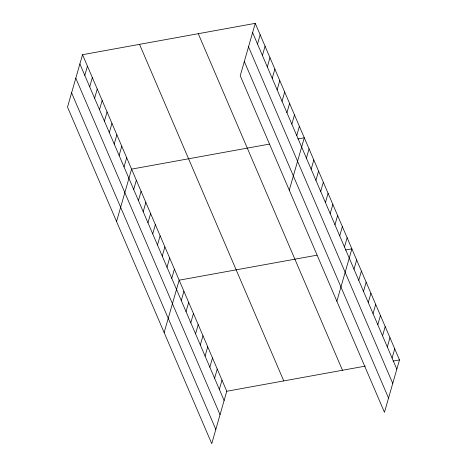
<?xml version="1.0" encoding="UTF-8"?>
<svg xmlns="http://www.w3.org/2000/svg" width="467" height="467" viewBox="0 0 467 467"><rect width="100%" height="100%" fill="white"/><g stroke="black" fill="none" stroke-linecap="round" stroke-linejoin="round"><path stroke-width="0.7" d="M82.536 54.692L67.517 107.083L211.738 443.65L226.764 391.258L82.536 54.692L255.262 23.35L399.483 359.917L384.464 412.308L240.236 75.742L255.262 23.35M84.796 75.374L87.44 66.133M89.699 86.815L92.343 77.575M94.603 98.263L97.247 89.022M99.506 109.704L102.156 100.463M104.41 121.146L107.06 111.905M109.313 132.593L111.963 123.352M114.217 144.034L116.867 134.794M119.12 155.476L121.77 146.235M124.024 166.923L126.674 157.683M116.552 221.516L131.577 169.124L269.383 144.116M133.685 189.474L136.335 180.233M138.442 200.577L141.092 191.336M143.206 211.685L145.856 202.445M147.963 222.788L150.613 213.553M152.721 233.897L155.371 224.656M157.484 245.006L160.128 235.765M162.242 256.109L164.892 246.868M166.999 267.217L169.649 257.977M171.757 278.326L174.407 269.085M164.145 332.58L179.17 280.188L316.976 255.186M181.278 300.538L183.928 291.297M257.515 44.032L260.166 34.791M186.035 311.647L188.686 302.406M262.419 55.48L265.069 46.239M190.799 322.75L193.449 313.509M267.322 66.921L269.973 57.68M195.556 333.858L198.206 324.618M272.226 78.363L274.876 69.122M200.314 344.967L202.964 335.726M277.129 89.81L279.78 80.569M205.077 356.07L207.722 346.829M282.033 101.251L284.683 92.011M209.835 367.179L212.485 357.938M286.936 112.693L289.587 103.452M214.592 378.288L217.243 369.047M291.84 124.14L294.49 114.9M219.356 389.39L222 380.15M296.743 135.582L299.394 126.341M289.271 190.174L304.297 137.783L297.882 138.944M306.405 158.132L309.055 148.891M311.168 169.235L313.818 159.994M315.925 180.344L318.576 171.103M320.683 191.452L323.333 182.212M325.446 202.555L328.091 193.315M330.204 213.664L332.854 204.423M334.962 224.773L337.612 215.532M339.719 235.876L342.369 226.635M344.483 246.985L347.133 237.744M336.865 301.244L351.89 248.853L345.481 250.014M353.998 269.196L356.648 259.956M358.761 280.305L361.411 271.064M363.519 291.414L366.169 282.173M368.276 302.517L370.926 293.276M373.04 313.626L375.69 304.385M377.797 324.734L380.447 315.494M382.555 335.837L385.205 326.596M387.318 346.946L389.963 337.705M392.076 358.055L394.726 348.814M226.764 391.258L365.287 366.122M393.074 361.084L399.483 359.917M252.612 32.591L396.833 369.158M248.526 46.828L392.753 383.401M244.323 61.504L388.544 398.071M198.265 33.694L342.486 370.261M139.54 44.347L283.761 380.914M79.892 63.932L224.113 400.499M75.806 78.17L220.027 414.737M71.597 92.84L215.824 429.412"/></g></svg>
